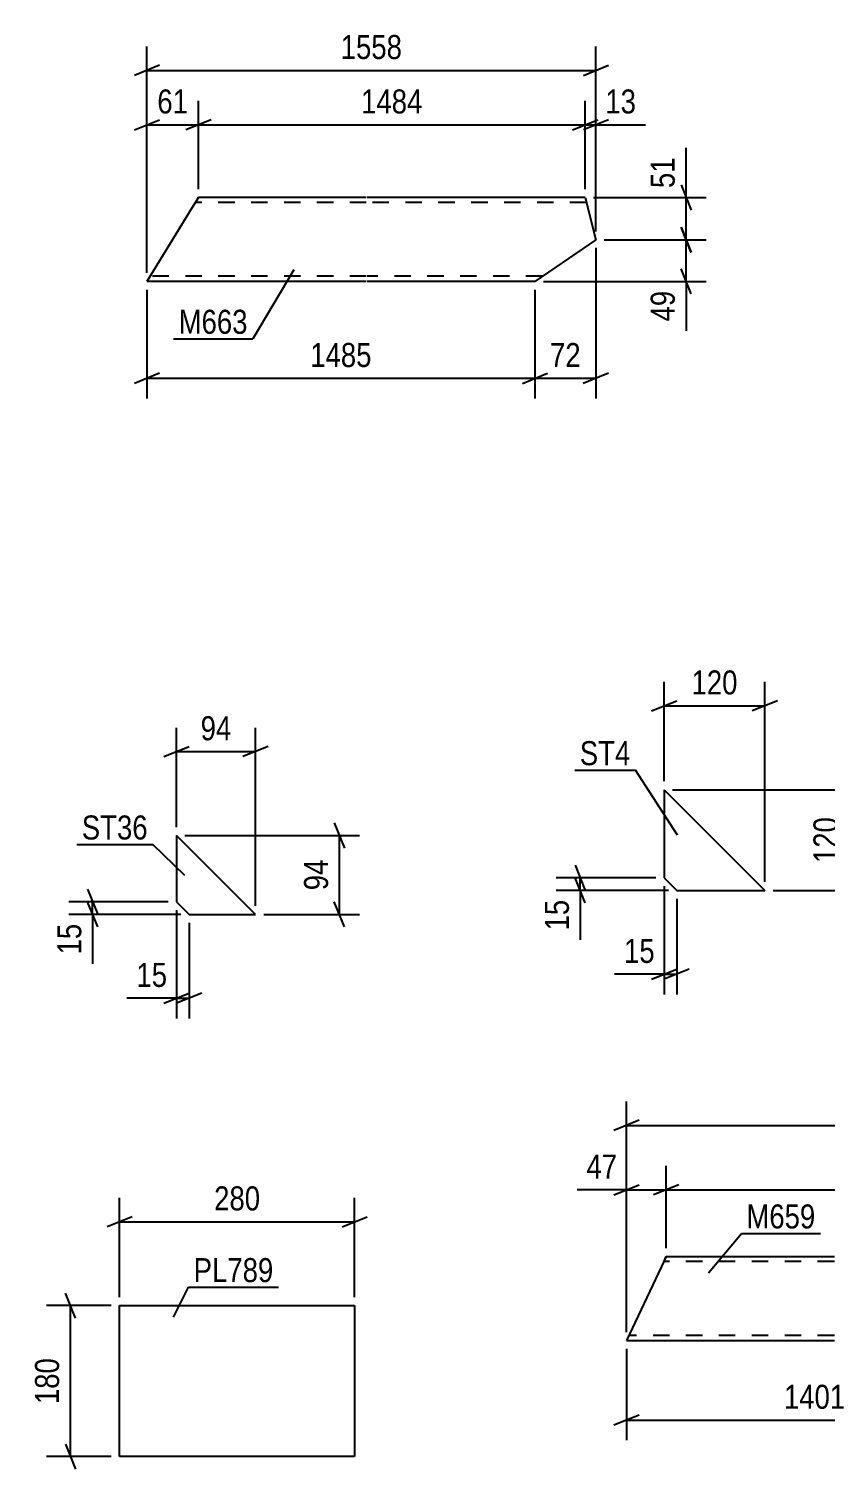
# Model space of a CAD drawing. Header units: millimetres. Extents: x 0 to 1189, y 0 to 841.
# Drawn here: x 531.4 to 626.3, y 200.3 to 372 of the extents above; entities that cross this region are included whole.
import ezdxf

# ---------------------------------------------------------------- set-up
doc = ezdxf.new("R2010")
doc.units = ezdxf.units.MM
doc.linetypes.add('DXK_LINE_DOT2', pattern=[3.9198, 1.9599, -1.9599])
doc.styles.add('Arial Narrow', font='ARIALN.TTF', dxfattribs={"height": 0.2})

# ---------------------------------------------------------------- blocks, each defined once
blk = doc.blocks.new('Part-682122038-30297 - 30296')
at = {"color": 2, "linetype": 'Continuous'}
for p, q in [((607.07, 281.34), (607.07, 270.84)), ((607.07, 281.34), (619.07, 269.34)), ((607.07, 270.84), (608.57, 269.34)), ((608.57, 269.34), (619.07, 269.34))]:
    blk.add_line(p, q, dxfattribs=at)
blk = doc.blocks.new('Part-682122038-34655 - 34654')
at = {"color": 2, "linetype": 'Continuous'}
for p, q in [((550.84, 350.73), (545.44, 341.93)), ((551.58, 351.93), (550.84, 350.73)), ((571.58, 351.93), (551.58, 351.93)), ((597.65, 351.93), (571.68, 351.93)), ((597.65, 351.93), (598.94, 346.87)), ((598.94, 346.87), (591.68, 341.93)), ((571.58, 341.93), (545.44, 341.93)), ((591.68, 341.93), (571.68, 341.93))]:
    blk.add_line(p, q, dxfattribs=at)
at = {"color": 7, "linetype": 'DXK_LINE_DOT2'}
for p, q in [((571.58, 351.33), (551.21, 351.33)), ((551.37, 351.58), (551.58, 351.93)), ((597.8, 351.33), (571.68, 351.33)), ((571.58, 342.53), (545.81, 342.53)), ((592.56, 342.53), (571.68, 342.53))]:
    blk.add_line(p, q, dxfattribs=at)
blk = doc.blocks.new('Part-682122038-34701 - 34700')
at = {"color": 2, "linetype": 'Continuous'}
for p, q in [((607.31, 225.69), (606.74, 224.49)), ((607.31, 225.69), (627.31, 225.69)), ((627.41, 225.69), (660.12, 225.69)), ((647.41, 215.69), (660.12, 225.69)), ((606.74, 224.49), (602.59, 215.69)), ((602.59, 215.69), (627.31, 215.69)), ((627.41, 215.69), (647.41, 215.69))]:
    blk.add_line(p, q, dxfattribs=at)
at = {"color": 7, "linetype": 'DXK_LINE_DOT2'}
for p, q in [((627.31, 225.09), (607.02, 225.09)), ((607.14, 225.34), (607.31, 225.69)), ((659.36, 225.09), (627.41, 225.09)), ((627.31, 216.29), (602.88, 216.29)), ((648.17, 216.29), (627.41, 216.29))]:
    blk.add_line(p, q, dxfattribs=at)
blk = doc.blocks.new('Part-682122038-61370 - 61369')
at = {"color": 2, "linetype": 'Continuous'}
for p, q in [((558.37, 266.48), (548.97, 275.88)), ((548.97, 275.88), (548.97, 267.98)), ((548.97, 267.98), (550.47, 266.48)), ((550.47, 266.48), (558.37, 266.48))]:
    blk.add_line(p, q, dxfattribs=at)
blk = doc.blocks.new('Part-682122038-61377 - 61376')
at = {"color": 2, "linetype": 'Continuous'}
for p, q in [((542.19, 201.84), (542.19, 219.84)), ((542.19, 219.84), (570.19, 219.84)), ((570.19, 219.84), (570.19, 201.84)), ((570.19, 201.84), (542.19, 201.84))]:
    blk.add_line(p, q, dxfattribs=at)
blk = doc.blocks.new('StraightDimension-682122038-30854 - 30296')
at = {"color": 7, "linetype": 'Continuous'}
for p, q in [((628.47, 282.84), (629.67, 279.84)), ((608.07, 281.34), (631.47, 281.34)), ((629.07, 269.34), (629.07, 281.34)), ((629.67, 267.84), (628.47, 270.84)), ((620.07, 269.34), (631.47, 269.34))]:
    blk.add_line(p, q, dxfattribs=at)
at = {"color": 0}
blk.add_wipeout([(628.32, 278.68), (624.12, 278.68), (624.12, 271.99), (628.32, 271.99)], dxfattribs=at)
at = {"color": 3, "style": 'Arial Narrow'}
blk.add_text('120', height=2.863, rotation=90.0002, dxfattribs=at).set_placement((627.72, 272.59))
blk = doc.blocks.new('StraightDimension-682122038-30846 - 30296')
at = {"color": 7, "linetype": 'Continuous'}
for p, q in [((607.07, 282.34), (607.07, 294.19)), ((619.07, 270.34), (619.07, 294.19)), ((605.57, 290.74), (608.57, 291.94)), ((620.57, 291.94), (617.57, 290.74)), ((607.07, 291.34), (619.07, 291.34))]:
    blk.add_line(p, q, dxfattribs=at)
at = {"color": 0}
blk.add_wipeout([(616.42, 292.09), (616.42, 296.29), (609.73, 296.29), (609.73, 292.09)], dxfattribs=at)
at = {"color": 3, "style": 'Arial Narrow'}
blk.add_text('120', height=2.863, dxfattribs=at).set_placement((610.33, 292.69))
blk = doc.blocks.new('StraightDimension-682122038-30850 - 30296')
at = {"color": 7, "linetype": 'Continuous'}
for p, q in [((596.47, 272.34), (597.67, 269.34)), ((606.07, 270.84), (594.22, 270.84)), ((597.67, 267.84), (596.47, 270.84)), ((597.07, 269.34), (597.07, 270.84)), ((607.57, 269.34), (594.22, 269.34))]:
    blk.add_line(p, q, dxfattribs=at)
at = {"color": 0}
blk.add_wipeout([(596.32, 268.81), (592.12, 268.81), (592.12, 263.96), (596.32, 263.96)], dxfattribs=at)
at = {"color": 7, "linetype": 'Continuous'}
blk.add_line((597.07, 269.34), (597.07, 263.43), dxfattribs=at)
blk.add_line((597.07, 269.34), (597.07, 263.43), dxfattribs=at)
at = {"color": 3, "style": 'Arial Narrow'}
blk.add_text('15', height=2.863, rotation=90.0002, dxfattribs=at).set_placement((595.72, 264.56))
blk = doc.blocks.new('StraightDimension-682122038-30842 - 30296')
at = {"color": 7, "linetype": 'Continuous'}
for p, q in [((607.07, 269.84), (607.07, 256.94)), ((608.57, 268.34), (608.57, 256.94)), ((605.57, 258.74), (608.57, 259.94)), ((610.07, 259.94), (607.07, 258.74)), ((607.07, 259.34), (608.57, 259.34))]:
    blk.add_line(p, q, dxfattribs=at)
at = {"color": 0}
blk.add_wipeout([(606.55, 260.09), (606.55, 264.29), (601.69, 264.29), (601.69, 260.09)], dxfattribs=at)
at = {"color": 7, "linetype": 'Continuous'}
blk.add_line((607.07, 259.34), (601.17, 259.34), dxfattribs=at)
blk.add_line((607.07, 259.34), (601.17, 259.34), dxfattribs=at)
at = {"color": 3, "style": 'Arial Narrow'}
blk.add_text('15', height=2.863, dxfattribs=at).set_placement((602.29, 260.69))
blk = doc.blocks.new('StraightDimension-682122038-34870 - 34654')
at = {"color": 7, "linetype": 'Continuous'}
for p, q in [((597.65, 352.93), (597.65, 363.44)), ((598.94, 347.87), (598.94, 363.44)), ((596.15, 359.99), (599.15, 361.19)), ((600.44, 361.19), (597.44, 359.99)), ((597.65, 360.59), (598.94, 360.59))]:
    blk.add_line(p, q, dxfattribs=at)
at = {"color": 0}
blk.add_wipeout([(604.32, 361.34), (604.32, 365.54), (599.46, 365.54), (599.46, 361.34)], dxfattribs=at)
at = {"color": 7, "linetype": 'Continuous'}
blk.add_line((598.94, 360.59), (604.84, 360.59), dxfattribs=at)
blk.add_line((598.94, 360.59), (604.84, 360.59), dxfattribs=at)
at = {"color": 3, "style": 'Arial Narrow'}
blk.add_text('13', height=2.863, dxfattribs=at).set_placement((600.06, 361.94))
blk = doc.blocks.new('StraightDimension-682122038-34871 - 34654')
at = {"color": 7, "linetype": 'Continuous'}
for p, q in [((551.58, 352.93), (551.58, 363.44)), ((597.65, 352.93), (597.65, 363.44)), ((553.08, 361.19), (550.08, 359.99)), ((551.58, 360.59), (597.65, 360.59)), ((596.15, 359.99), (599.15, 361.19))]:
    blk.add_line(p, q, dxfattribs=at)
at = {"color": 0}
blk.add_wipeout([(578.87, 361.34), (578.87, 365.54), (570.36, 365.54), (570.36, 361.34)], dxfattribs=at)
at = {"color": 3, "style": 'Arial Narrow'}
blk.add_text('1484', height=2.863, dxfattribs=at).set_placement((570.96, 361.94))
blk = doc.blocks.new('StraightDimension-682122038-34872 - 34654')
at = {"color": 7, "linetype": 'Continuous'}
for p, q in [((545.44, 342.93), (545.44, 363.44)), ((551.58, 352.93), (551.58, 363.44)), ((543.94, 359.99), (546.94, 361.19)), ((545.44, 360.59), (551.58, 360.59)), ((553.08, 361.19), (550.08, 359.99))]:
    blk.add_line(p, q, dxfattribs=at)
at = {"color": 0}
blk.add_wipeout([(550.94, 361.34), (550.94, 365.54), (546.08, 365.54), (546.08, 361.34)], dxfattribs=at)
at = {"color": 3, "style": 'Arial Narrow'}
blk.add_text('61', height=2.863, dxfattribs=at).set_placement((546.68, 361.94))
blk = doc.blocks.new('StraightDimension-682122038-34936 - 34654')
at = {"color": 7, "linetype": 'Continuous'}
for p, q in [((545.44, 342.93), (545.44, 369.93)), ((598.94, 347.87), (598.94, 369.93)), ((546.94, 367.68), (543.94, 366.48)), ((597.44, 366.48), (600.44, 367.68)), ((545.44, 367.08), (598.94, 367.08))]:
    blk.add_line(p, q, dxfattribs=at)
at = {"color": 0}
blk.add_wipeout([(576.44, 367.83), (576.44, 372.03), (567.93, 372.03), (567.93, 367.83)], dxfattribs=at)
at = {"color": 3, "style": 'Arial Narrow'}
blk.add_text('1558', height=2.863, dxfattribs=at).set_placement((568.53, 368.43))
blk = doc.blocks.new('StraightDimension-682122038-34945 - 34654')
at = {"color": 7, "linetype": 'Continuous'}
for p, q in [((598.92, 345.93), (598.92, 327.97)), ((591.68, 340.93), (591.68, 327.97)), ((590.18, 329.77), (593.18, 330.97)), ((591.68, 330.37), (598.92, 330.37)), ((600.42, 330.97), (597.42, 329.77))]:
    blk.add_line(p, q, dxfattribs=at)
at = {"color": 0}
blk.add_wipeout([(597.73, 331.12), (597.73, 335.32), (592.87, 335.32), (592.87, 331.12)], dxfattribs=at)
at = {"color": 3, "style": 'Arial Narrow'}
blk.add_text('72', height=2.863, dxfattribs=at).set_placement((593.47, 331.72))
blk = doc.blocks.new('StraightDimension-682122038-34946 - 34654')
at = {"color": 7, "linetype": 'Continuous'}
for p, q in [((545.44, 340.93), (545.44, 327.97)), ((591.68, 340.93), (591.68, 327.97)), ((546.94, 330.97), (543.94, 329.77)), ((545.44, 330.37), (591.68, 330.37)), ((590.18, 329.77), (593.18, 330.97))]:
    blk.add_line(p, q, dxfattribs=at)
at = {"color": 0}
blk.add_wipeout([(572.82, 331.12), (572.82, 335.32), (564.3, 335.32), (564.3, 331.12)], dxfattribs=at)
at = {"color": 3, "style": 'Arial Narrow'}
blk.add_text('1485', height=2.863, dxfattribs=at).set_placement((564.9, 331.72))
blk = doc.blocks.new('StraightDimension-682122038-34975 - 34654')
at = {"color": 7, "linetype": 'Continuous'}
for p, q in [((609.08, 353.43), (610.28, 350.43)), ((598.65, 351.93), (612.08, 351.93)), ((609.68, 346.87), (609.68, 351.93)), ((599.94, 346.87), (612.08, 346.87)), ((610.28, 345.37), (609.08, 348.37))]:
    blk.add_line(p, q, dxfattribs=at)
at = {"color": 0}
blk.add_wipeout([(608.93, 357.31), (604.73, 357.31), (604.73, 352.45), (608.93, 352.45)], dxfattribs=at)
at = {"color": 7, "linetype": 'Continuous'}
blk.add_line((609.68, 351.93), (609.68, 357.83), dxfattribs=at)
blk.add_line((609.68, 351.93), (609.68, 357.83), dxfattribs=at)
at = {"color": 3, "style": 'Arial Narrow'}
blk.add_text('51', height=2.863, rotation=90.0002, dxfattribs=at).set_placement((608.33, 353.05))
blk = doc.blocks.new('StraightDimension-682122038-34976 - 34654')
at = {"color": 7, "linetype": 'Continuous'}
for p, q in [((599.94, 346.87), (612.08, 346.87)), ((609.08, 348.37), (610.28, 345.37)), ((609.68, 341.93), (609.68, 346.87)), ((610.28, 340.43), (609.08, 343.43)), ((592.68, 341.93), (612.08, 341.93))]:
    blk.add_line(p, q, dxfattribs=at)
at = {"color": 0}
blk.add_wipeout([(608.93, 341.4), (604.73, 341.4), (604.73, 336.55), (608.93, 336.55)], dxfattribs=at)
at = {"color": 7, "linetype": 'Continuous'}
blk.add_line((609.68, 341.93), (609.68, 336.02), dxfattribs=at)
blk.add_line((609.68, 341.93), (609.68, 336.02), dxfattribs=at)
at = {"color": 3, "style": 'Arial Narrow'}
blk.add_text('49', height=2.863, rotation=90.0002, dxfattribs=at).set_placement((608.33, 337.15))
blk = doc.blocks.new('StraightDimension-682122038-35912 - 34700')
at = {"color": 7, "linetype": 'Continuous'}
for p, q in [((602.59, 216.69), (602.59, 244.18)), ((660.12, 226.69), (660.12, 244.18)), ((604.09, 241.93), (601.09, 240.73)), ((602.59, 241.33), (660.12, 241.33)), ((658.62, 240.73), (661.62, 241.93))]:
    blk.add_line(p, q, dxfattribs=at)
at = {"color": 0}
blk.add_wipeout([(635.61, 242.08), (635.61, 246.28), (627.1, 246.28), (627.1, 242.08)], dxfattribs=at)
at = {"color": 3, "style": 'Arial Narrow'}
blk.add_text('1528', height=2.863, dxfattribs=at).set_placement((627.7, 242.68))
blk = doc.blocks.new('StraightDimension-682122038-35819 - 34700')
at = {"color": 7, "linetype": 'Continuous'}
for p, q in [((602.59, 216.69), (602.59, 236.49)), ((607.31, 226.69), (607.31, 236.49)), ((601.09, 233.04), (604.09, 234.24)), ((602.59, 233.64), (607.31, 233.64)), ((608.81, 234.24), (605.81, 233.04))]:
    blk.add_line(p, q, dxfattribs=at)
at = {"color": 0}
blk.add_wipeout([(602.07, 234.39), (602.07, 238.59), (597.21, 238.59), (597.21, 234.39)], dxfattribs=at)
at = {"color": 7, "linetype": 'Continuous'}
blk.add_line((602.59, 233.64), (596.69, 233.64), dxfattribs=at)
blk.add_line((602.59, 233.64), (596.69, 233.64), dxfattribs=at)
at = {"color": 3, "style": 'Arial Narrow'}
blk.add_text('47', height=2.863, dxfattribs=at).set_placement((597.81, 234.99))
blk = doc.blocks.new('StraightDimension-682122038-35818 - 34700')
at = {"color": 7, "linetype": 'Continuous'}
for p, q in [((607.31, 226.69), (607.31, 236.49)), ((660.12, 226.69), (660.12, 236.49)), ((608.81, 234.24), (605.81, 233.04)), ((607.31, 233.64), (660.12, 233.64)), ((658.62, 233.04), (661.62, 234.24))]:
    blk.add_line(p, q, dxfattribs=at)
at = {"color": 0}
blk.add_wipeout([(637.97, 234.39), (637.97, 238.59), (629.46, 238.59), (629.46, 234.39)], dxfattribs=at)
at = {"color": 3, "style": 'Arial Narrow'}
blk.add_text('1481', height=2.863, dxfattribs=at).set_placement((630.06, 234.99))
blk = doc.blocks.new('StraightDimension-682122038-35854 - 34700')
at = {"color": 7, "linetype": 'Continuous'}
for p, q in [((602.59, 214.69), (602.59, 203.79)), ((647.4, 214.69), (647.4, 203.79)), ((604.09, 206.79), (601.09, 205.59)), ((602.59, 206.19), (647.4, 206.19)), ((645.9, 205.59), (648.9, 206.79))]:
    blk.add_line(p, q, dxfattribs=at)
at = {"color": 0}
blk.add_wipeout([(629.25, 206.94), (629.25, 211.14), (620.74, 211.14), (620.74, 206.94)], dxfattribs=at)
at = {"color": 3, "style": 'Arial Narrow'}
blk.add_text('1401', height=2.863, dxfattribs=at).set_placement((621.34, 207.54))
blk = doc.blocks.new('StraightDimension-682122038-61726 - 61369')
at = {"color": 7, "linetype": 'Continuous'}
for p, q in [((547.97, 267.98), (536.12, 267.98)), ((538.37, 269.48), (539.57, 266.48)), ((539.57, 264.98), (538.37, 267.98)), ((538.97, 266.48), (538.97, 267.98)), ((549.47, 266.48), (536.12, 266.48))]:
    blk.add_line(p, q, dxfattribs=at)
at = {"color": 0}
blk.add_wipeout([(538.22, 265.95), (534.02, 265.95), (534.02, 261.1), (538.22, 261.1)], dxfattribs=at)
at = {"color": 7, "linetype": 'Continuous'}
blk.add_line((538.97, 266.48), (538.97, 260.57), dxfattribs=at)
blk.add_line((538.97, 266.48), (538.97, 260.57), dxfattribs=at)
at = {"color": 3, "style": 'Arial Narrow'}
blk.add_text('15', height=2.863, rotation=90.0002, dxfattribs=at).set_placement((537.62, 261.7))
blk = doc.blocks.new('StraightDimension-682122038-61718 - 61369')
at = {"color": 7, "linetype": 'Continuous'}
for p, q in [((548.97, 266.98), (548.97, 254.08)), ((550.47, 265.48), (550.47, 254.08)), ((547.47, 255.88), (550.47, 257.08)), ((551.97, 257.08), (548.97, 255.88)), ((548.97, 256.48), (550.47, 256.48))]:
    blk.add_line(p, q, dxfattribs=at)
at = {"color": 0}
blk.add_wipeout([(548.44, 257.23), (548.44, 261.43), (543.59, 261.43), (543.59, 257.23)], dxfattribs=at)
at = {"color": 7, "linetype": 'Continuous'}
blk.add_line((548.97, 256.48), (543.06, 256.48), dxfattribs=at)
blk.add_line((548.97, 256.48), (543.06, 256.48), dxfattribs=at)
at = {"color": 3, "style": 'Arial Narrow'}
blk.add_text('15', height=2.863, dxfattribs=at).set_placement((544.19, 257.83))
blk = doc.blocks.new('StraightDimension-682122038-61730 - 61369')
at = {"color": 7, "linetype": 'Continuous'}
for p, q in [((567.77, 277.38), (568.97, 274.38)), ((549.97, 275.88), (570.77, 275.88)), ((568.37, 266.48), (568.37, 275.88)), ((568.97, 264.98), (567.77, 267.98)), ((559.37, 266.48), (570.77, 266.48))]:
    blk.add_line(p, q, dxfattribs=at)
at = {"color": 0}
blk.add_wipeout([(567.62, 273.61), (563.42, 273.61), (563.42, 268.75), (567.62, 268.75)], dxfattribs=at)
at = {"color": 3, "style": 'Arial Narrow'}
blk.add_text('94', height=2.863, rotation=90.0002, dxfattribs=at).set_placement((567.02, 269.35))
blk = doc.blocks.new('StraightDimension-682122038-61722 - 61369')
at = {"color": 7, "linetype": 'Continuous'}
for p, q in [((548.97, 276.88), (548.97, 288.73)), ((558.37, 267.48), (558.37, 288.73)), ((547.47, 285.28), (550.47, 286.48)), ((548.97, 285.88), (558.37, 285.88)), ((559.87, 286.48), (556.87, 285.28))]:
    blk.add_line(p, q, dxfattribs=at)
at = {"color": 0}
blk.add_wipeout([(556.1, 286.63), (556.1, 290.83), (551.24, 290.83), (551.24, 286.63)], dxfattribs=at)
at = {"color": 3, "style": 'Arial Narrow'}
blk.add_text('94', height=2.863, dxfattribs=at).set_placement((551.84, 287.23))
blk = doc.blocks.new('StraightDimension-682122038-61734 - 61376')
at = {"color": 7, "linetype": 'Continuous'}
for p, q in [((541.19, 219.84), (533.47, 219.84)), ((536.92, 218.34), (535.72, 221.34)), ((536.32, 201.84), (536.32, 219.84)), ((535.72, 203.34), (536.92, 200.34)), ((541.19, 201.84), (533.47, 201.84))]:
    blk.add_line(p, q, dxfattribs=at)
at = {"color": 0}
blk.add_wipeout([(535.57, 214.19), (531.37, 214.19), (531.37, 207.5), (535.57, 207.5)], dxfattribs=at)
at = {"color": 3, "style": 'Arial Narrow'}
blk.add_text('180', height=2.863, rotation=90.0002, dxfattribs=at).set_placement((534.97, 208.1))
blk = doc.blocks.new('StraightDimension-682122038-61738 - 61376')
at = {"color": 7, "linetype": 'Continuous'}
for p, q in [((542.19, 220.84), (542.19, 232.69)), ((570.19, 220.84), (570.19, 232.69)), ((543.69, 230.44), (540.69, 229.24)), ((568.69, 229.24), (571.69, 230.44)), ((542.19, 229.84), (570.19, 229.84))]:
    blk.add_line(p, q, dxfattribs=at)
at = {"color": 0}
blk.add_wipeout([(559.53, 230.59), (559.53, 234.79), (552.85, 234.79), (552.85, 230.59)], dxfattribs=at)
at = {"color": 3, "style": 'Arial Narrow'}
blk.add_text('280', height=2.863, dxfattribs=at).set_placement((553.45, 231.19))
blk = doc.blocks.new('Mark-682122038-31413 - 30296')
at = {"color": 0}
blk.add_wipeout([(603.04, 284.26), (603.04, 287.26), (597.02, 287.26), (597.02, 284.26)], dxfattribs=at)
blk.add_wipeout([(603.04, 284.26), (603.04, 287.26), (597.02, 287.26), (597.02, 284.26)], dxfattribs=at)
at = {"color": 30, "linetype": 'Continuous'}
for p in [(596.42, 283.66), (608.68, 275.93)]:
    blk.add_line(p, (603.64, 283.66), dxfattribs=at)
at = {"color": 3, "style": 'Arial Narrow'}
blk.add_text('ST4', height=2.863, dxfattribs=at).set_placement((597.02, 284.26))
blk = doc.blocks.new('Mark-682122038-34760 - 34654')
at = {"color": 0}
blk.add_wipeout([(557.44, 335.68), (557.44, 338.68), (549.22, 338.68), (549.22, 335.68)], dxfattribs=at)
blk.add_wipeout([(557.44, 335.68), (557.44, 338.68), (549.22, 338.68), (549.22, 335.68)], dxfattribs=at)
at = {"color": 30, "linetype": 'Continuous'}
for p in [(562.95, 343.29), (548.62, 335.08)]:
    blk.add_line(p, (558.04, 335.08), dxfattribs=at)
at = {"color": 3, "style": 'Arial Narrow'}
blk.add_text('M663', height=2.863, dxfattribs=at).set_placement((549.22, 335.68))
blk = doc.blocks.new('Mark-682122038-34751 - 34700')
at = {"color": 0}
blk.add_wipeout([(625.1, 229.04), (625.1, 232.04), (616.87, 232.04), (616.87, 229.04)], dxfattribs=at)
blk.add_wipeout([(625.1, 229.04), (625.1, 232.04), (616.87, 232.04), (616.87, 229.04)], dxfattribs=at)
at = {"color": 30, "linetype": 'Continuous'}
for p, q in [((612.34, 223.75), (616.27, 228.44)), ((616.27, 228.44), (625.7, 228.44))]:
    blk.add_line(p, q, dxfattribs=at)
at = {"color": 3, "style": 'Arial Narrow'}
blk.add_text('M659', height=2.863, dxfattribs=at).set_placement((616.87, 229.04))
blk = doc.blocks.new('Mark-682122038-61891 - 61369')
at = {"color": 0}
blk.add_wipeout([(545.54, 275.4), (545.54, 278.4), (537.68, 278.4), (537.68, 275.4)], dxfattribs=at)
blk.add_wipeout([(545.54, 275.4), (545.54, 278.4), (537.68, 278.4), (537.68, 275.4)], dxfattribs=at)
at = {"color": 30, "linetype": 'Continuous'}
for p in [(537.08, 274.8), (549.97, 271.1)]:
    blk.add_line(p, (546.14, 274.8), dxfattribs=at)
at = {"color": 3, "style": 'Arial Narrow'}
blk.add_text('ST36', height=2.863, dxfattribs=at).set_placement((537.68, 275.4))
blk = doc.blocks.new('Mark-682122038-61894 - 61376')
at = {"color": 0}
blk.add_wipeout([(560.51, 222.64), (560.51, 225.64), (551.01, 225.64), (551.01, 222.64)], dxfattribs=at)
blk.add_wipeout([(560.51, 222.64), (560.51, 225.64), (551.01, 225.64), (551.01, 222.64)], dxfattribs=at)
at = {"color": 30, "linetype": 'Continuous'}
for p, q in [((548.59, 218.46), (550.41, 222.04)), ((550.41, 222.04), (561.11, 222.04))]:
    blk.add_line(p, q, dxfattribs=at)
at = {"color": 3, "style": 'Arial Narrow'}
blk.add_text('PL789', height=2.863, dxfattribs=at).set_placement((551.01, 222.64))

msp = doc.modelspace()

# ---------------------------------------------------------------- block references
for name in ['Part-682122038-34655 - 34654', 'Part-682122038-30297 - 30296', 'Part-682122038-61370 - 61369', 'Part-682122038-34701 - 34700', 'StraightDimension-682122038-61734 - 61376', 'Part-682122038-61377 - 61376', 'StraightDimension-682122038-35854 - 34700']:
    msp.add_blockref(name, (0, 0))

# ---------------------------------------------------------------- next in the draw order: block references
for name in ['StraightDimension-682122038-34870 - 34654', 'StraightDimension-682122038-30854 - 30296', 'StraightDimension-682122038-61726 - 61369', 'StraightDimension-682122038-35912 - 34700', 'StraightDimension-682122038-61738 - 61376']:
    msp.add_blockref(name, (0, 0))

# ---------------------------------------------------------------- next in the draw order: block references
for name in ['StraightDimension-682122038-34871 - 34654', 'StraightDimension-682122038-30846 - 30296', 'StraightDimension-682122038-61718 - 61369', 'StraightDimension-682122038-35819 - 34700', 'Mark-682122038-61894 - 61376']:
    msp.add_blockref(name, (0, 0))

# ---------------------------------------------------------------- next in the draw order: block references
for name in ['StraightDimension-682122038-34872 - 34654', 'Mark-682122038-31413 - 30296', 'StraightDimension-682122038-61730 - 61369', 'StraightDimension-682122038-30850 - 30296', 'StraightDimension-682122038-35818 - 34700']:
    msp.add_blockref(name, (0, 0))

# ---------------------------------------------------------------- next in the draw order: block references
for name in ['StraightDimension-682122038-34936 - 34654', 'StraightDimension-682122038-61722 - 61369', 'StraightDimension-682122038-30842 - 30296', 'Mark-682122038-34751 - 34700']:
    msp.add_blockref(name, (0, 0))

# ---------------------------------------------------------------- next in the draw order: block references
for name in ['StraightDimension-682122038-34945 - 34654', 'Mark-682122038-61891 - 61369']:
    msp.add_blockref(name, (0, 0))

# ---------------------------------------------------------------- next in the draw order: block references
for name in ['StraightDimension-682122038-34975 - 34654', 'StraightDimension-682122038-34946 - 34654']:
    msp.add_blockref(name, (0, 0))

# ---------------------------------------------------------------- next in the draw order: block references
for name in ['StraightDimension-682122038-34976 - 34654', 'Mark-682122038-34760 - 34654']:
    msp.add_blockref(name, (0, 0))

doc.saveas('drawing.dxf')
